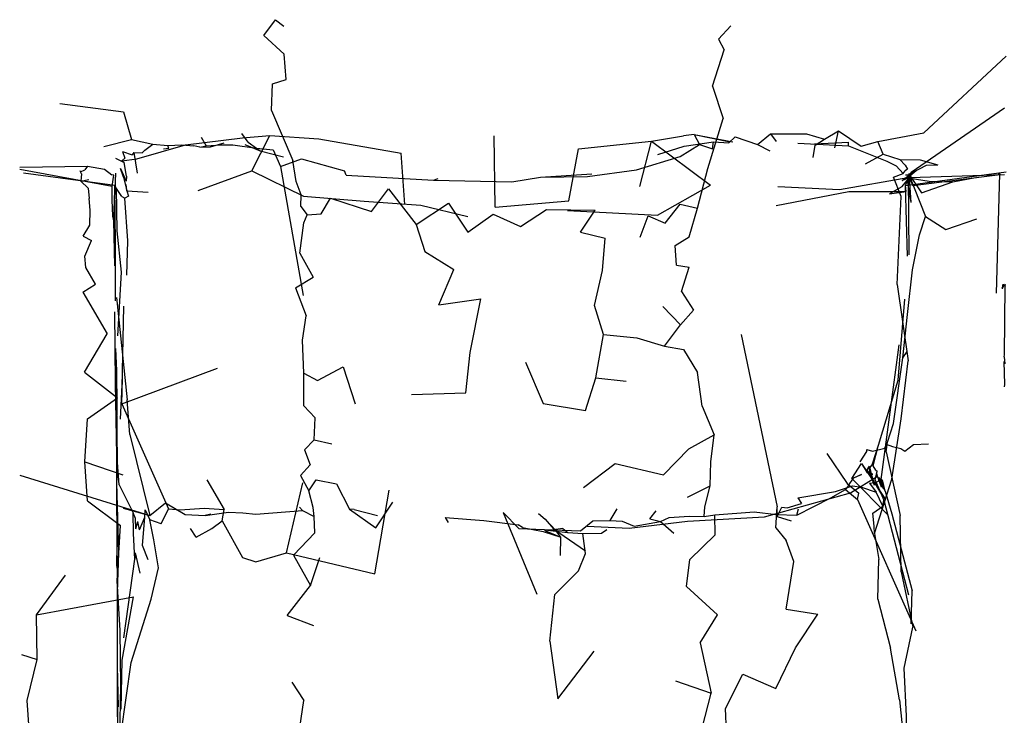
# Model space of a CAD drawing. Extents: x -23.69 to -18.88, y 7.28 to 15.42.
# Drawn here: x -23.686 to -18.884, y 12.029 to 15.42 of the extents above; entities that cross this region are included whole.
import ezdxf

# ---------------------------------------------------------------- set-up
doc = ezdxf.new("R2010")
doc.units = 0

msp = doc.modelspace()

# ---------------------------------------------------------------- linework, layer by layer
at = {"layer": 'SKELETON'}
for p, q in [((-22.4974, 15.3433, 2.8233), (-22.4409, 15.4198, 2.846)), ((-22.4409, 15.4198, 2.846), (-22.4002, 15.388, 2.8614)), ((-20.2853, 15.3247, 2.8559), (-20.2247, 15.3896, 2.8316)), ((-22.4974, 15.3433, 2.8233), (-22.3995, 15.2518, 2.8448)), ((-20.2853, 15.3247, 2.8559), (-20.2578, 15.2726, 2.849)), ((-20.3133, 15.097, 2.8715), (-20.2578, 15.2726, 2.849)), ((-22.3897, 15.1281, 2.8621), (-22.3995, 15.2518, 2.8448)), ((-19.2856, 14.8691, -1.3775), (-18.884, 15.242, -1.5813)), ((-22.456, 15.1081, 2.8453), (-22.3897, 15.1281, 2.8621)), ((-22.461, 14.9771, 2.8357), (-22.456, 15.1081, 2.8453)), ((-20.3133, 15.097, 2.8715), (-20.2624, 14.9388, 2.8713)), ((-23.4912, 15.0112, -1.4595), (-23.1817, 14.9706, -1.3986)), ((-19.3467, 14.6775, -0.3936), (-18.8927, 14.9906, -0.3147)), ((-23.1817, 14.9706, -1.3986), (-23.1415, 14.8369, -1.2732)), ((-22.461, 14.9771, 2.8357), (-22.3574, 14.7346, 2.9125)), ((-20.3365, 14.6947, 2.9333), (-20.2624, 14.9388, 2.8713)), ((-22.8799, 14.8107, -0.8503), (-22.6016, 14.8446, -0.8703)), ((-22.8021, 14.8485, -1.3021), (-22.7787, 14.8063, -1.2419)), ((-22.5734, 14.8241, -1.2893), (-22.6045, 14.8656, -1.3199)), ((-22.6016, 14.8446, -0.8703), (-22.4691, 14.8559, -0.7602)), ((-22.5565, 14.6836, -0.5325), (-22.4691, 14.8559, -0.7602)), ((-22.4691, 14.8559, -0.7602), (-22.2299, 14.8404, -0.6431)), ((-22.2299, 14.8404, -0.6431), (-21.8287, 14.7704, -0.6265)), ((-21.3713, 14.508, -0.6168), (-21.3774, 14.8553, -0.5668)), ((-20.6105, 14.8293, -0.6513), (-20.4543, 14.8549, -0.7291)), ((-20.4025, 14.8615, -0.9059), (-20.4543, 14.8549, -0.7291)), ((-20.4025, 14.8615, -0.9059), (-20.3764, 14.813, -1.1496)), ((-20.4025, 14.8615, -0.9059), (-20.215, 14.8249, -0.987)), ((-20.4025, 14.8615, -0.9059), (-20.2286, 14.8245, -0.716)), ((-20.234, 14.8211, -1.3207), (-20.2035, 14.8493, -1.3593)), ((-20.2035, 14.8493, -1.3593), (-20.0945, 14.8119, -1.3258)), ((-20.0945, 14.8119, -1.3258), (-20.0313, 14.8643, -1.3752)), ((-20.0313, 14.8643, -1.3752), (-20.0043, 14.8262, -1.3359)), ((-20.0313, 14.8643, -1.3752), (-19.8561, 14.8637, -1.36)), ((-19.8561, 14.8637, -1.36), (-19.7688, 14.8378, -1.318)), ((-19.7688, 14.8378, -1.318), (-19.7, 14.879, -1.3439)), ((-19.7191, 14.7963, -1.253), (-19.7, 14.879, -1.3439)), ((-19.7, 14.879, -1.3439), (-19.5904, 14.8043, -1.2723)), ((-19.5092, 14.8273, -1.3127), (-19.2856, 14.8691, -1.3775)), ((-23.2774, 14.8024, -1.2753), (-23.1415, 14.8369, -1.2732)), ((-23.1415, 14.8369, -1.2732), (-23.038, 14.8141, -1.2389)), ((-23.1156, 14.7424, -0.7749), (-22.8799, 14.8107, -0.8503)), ((-23.0767, 14.7854, -1.1705), (-23.038, 14.8141, -1.2389)), ((-23.038, 14.8141, -1.2389), (-22.9657, 14.8077, -1.2284)), ((-22.9606, 14.7934, -1.1936), (-22.9862, 14.789, -1.1458)), ((-22.9657, 14.8077, -1.2284), (-22.8977, 14.8109, -1.2416)), ((-22.9606, 14.7934, -1.1936), (-22.9657, 14.8077, -1.2284)), ((-22.8977, 14.8109, -1.2416), (-22.8391, 14.8057, -1.2356)), ((-22.8093, 14.7989, -1.2009), (-22.8391, 14.8057, -1.2356)), ((-22.8093, 14.7989, -1.2009), (-22.7787, 14.8063, -1.2419)), ((-22.8093, 14.7989, -1.2009), (-22.7574, 14.8017, -1.127)), ((-22.7787, 14.8063, -1.2419), (-22.705, 14.8111, -1.252)), ((-22.7574, 14.8017, -1.127), (-22.6904, 14.82, -1.0629)), ((-22.705, 14.8111, -1.252), (-22.6484, 14.8105, -1.2627)), ((-22.6484, 14.8105, -1.2627), (-22.5331, 14.7947, -1.2964)), ((-22.5905, 14.8118, -1.1665), (-22.5155, 14.7808, -1.2241)), ((-22.5734, 14.8241, -1.2893), (-22.5331, 14.7947, -1.2964)), ((-22.5331, 14.7947, -1.2964), (-22.5155, 14.7808, -1.2241)), ((-22.5331, 14.7947, -1.2964), (-22.4527, 14.7869, -1.3238)), ((-21.0125, 14.5373, -0.6363), (-20.9666, 14.7908, -0.6017)), ((-20.9666, 14.7908, -0.6017), (-20.6105, 14.8293, -0.6513)), ((-20.6675, 14.6082, -0.6608), (-20.6105, 14.8293, -0.6513)), ((-20.6105, 14.8293, -0.6513), (-20.3235, 14.6151, -0.4339)), ((-20.5804, 14.7635, -1.3402), (-20.4513, 14.804, -1.353)), ((-20.4715, 14.7539, -1.1686), (-20.3764, 14.813, -1.1496)), ((-20.4513, 14.804, -1.353), (-20.3098, 14.8249, -1.3239)), ((-20.3764, 14.813, -1.1496), (-20.3133, 14.7914, -1.2326)), ((-20.3133, 14.7914, -1.2326), (-20.3098, 14.8249, -1.3239)), ((-20.3098, 14.8249, -1.3239), (-20.234, 14.8211, -1.3207)), ((-20.0945, 14.8119, -1.3258), (-20.0344, 14.7814, -1.2248)), ((-19.8984, 14.8181, -0.986), (-19.6521, 14.8054, -0.9391)), ((-19.8241, 14.7484, -1.1467), (-19.8146, 14.8091, -1.2885)), ((-19.8172, 14.8163, -0.6371), (-19.6523, 14.8235, -0.6503)), ((-19.8146, 14.8091, -1.2885), (-19.7688, 14.8378, -1.318)), ((-19.6521, 14.8054, -0.9391), (-19.6523, 14.8235, -0.6503)), ((-19.6521, 14.8054, -0.9391), (-19.4654, 14.7307, -0.8625)), ((-19.5904, 14.8043, -1.2723), (-19.5092, 14.8273, -1.3127)), ((-19.4833, 14.7647, -1.2358), (-19.5092, 14.8273, -1.3127)), ((-23.2197, 14.7452, -0.6742), (-23.1779, 14.7253, -0.747)), ((-23.1894, 14.7323, -0.7962), (-23.1744, 14.7456, -0.8794)), ((-23.1894, 14.7323, -0.7962), (-23.1156, 14.7424, -0.7749)), ((-23.1853, 14.7783, -0.9814), (-23.1386, 14.7628, -0.9924)), ((-23.1853, 14.7783, -0.9814), (-23.1744, 14.7456, -0.8794)), ((-23.131, 14.7733, -1.0385), (-23.1386, 14.7628, -0.9924)), ((-23.131, 14.7733, -1.0385), (-23.1139, 14.6727, -1.0404)), ((-23.131, 14.7733, -1.0385), (-23.0899, 14.7717, -1.1169)), ((-23.0767, 14.7854, -1.1705), (-23.0899, 14.7717, -1.1169)), ((-22.5155, 14.7808, -1.2241), (-22.4017, 14.7525, -1.2043)), ((-22.4527, 14.7869, -1.3238), (-22.4159, 14.7056, -1.3859)), ((-21.8118, 14.5195, -0.6566), (-21.8287, 14.7704, -0.6265)), ((-20.6834, 14.6887, -1.1322), (-20.4715, 14.7539, -1.1686)), ((-19.5688, 14.719, -1.1133), (-19.4833, 14.7647, -1.2358)), ((-19.4833, 14.7647, -1.2358), (-19.4013, 14.74, -1.1922)), ((-23.686, 14.7017, 3.0486), (-23.3556, 14.7061, 3.2116)), ((-23.3556, 14.7061, 3.2116), (-23.3693, 14.6897, 3.3122)), ((-23.3556, 14.7061, 3.2116), (-23.274, 14.6922, 3.1201)), ((-23.1816, 14.6532, -0.4258), (-23.1951, 14.6957, -0.5527)), ((-23.1951, 14.6957, -0.5527), (-23.1683, 14.6335, -0.607)), ((-23.1894, 14.7323, -0.7962), (-23.1779, 14.7253, -0.747)), ((-23.1658, 14.6575, -0.7015), (-23.1779, 14.7253, -0.747)), ((-22.4159, 14.7056, -1.3859), (-22.3145, 14.7421, -1.3566)), ((-22.4159, 14.7056, -1.3859), (-22.3056, 14.0768, -1.599)), ((-22.3407, 14.6316, 2.9268), (-22.3574, 14.7346, 2.9125)), ((-22.3145, 14.7421, -1.3566), (-22.1051, 14.6834, -1.3649)), ((-20.387, 14.5022, 2.9653), (-20.3365, 14.6947, 2.9333)), ((-19.4654, 14.7307, -0.8625), (-19.4196, 14.7083, -0.9334)), ((-19.4196, 14.7083, -0.9334), (-19.3858, 14.6709, -0.9984)), ((-19.4013, 14.74, -1.1922), (-19.3764, 14.7124, -1.1344)), ((-19.4013, 14.74, -1.1922), (-19.3039, 14.7378, -1.1921)), ((-19.3764, 14.7124, -1.1344), (-19.3648, 14.6924, -1.0694)), ((-19.337, 14.6782, -0.7631), (-19.2718, 14.7122, -0.8749)), ((-19.3039, 14.7378, -1.1921), (-19.2169, 14.7133, -1.0999)), ((-19.2718, 14.7122, -0.8749), (-19.2169, 14.7133, -1.0999)), ((-23.686, 14.6918, 2.2384), (-23.2367, 14.6091, 2.2929)), ((-23.6682, 14.675, 0.7784), (-23.2235, 14.6139, 0.8936)), ((-23.3933, 14.6865, 3.3266), (-23.3907, 14.679, 3.352)), ((-23.3907, 14.679, 3.352), (-23.3693, 14.6897, 3.3122)), ((-23.3853, 14.67, 3.3992), (-23.3907, 14.679, 3.352)), ((-23.3853, 14.67, 3.3992), (-23.3888, 14.633, 3.5)), ((-23.274, 14.6922, 3.1201), (-23.2384, 14.6653, 2.7819)), ((-23.2283, 14.6627, 2.5304), (-23.2384, 14.6653, 2.7819)), ((-23.2367, 14.6091, 2.2929), (-23.2283, 14.6627, 2.5304)), ((-23.228, 14.4399, 1.6545), (-23.2183, 14.6735, 1.5816)), ((-23.2255, 14.5055, 1.4076), (-23.2183, 14.6735, 1.5816)), ((-23.1816, 14.6532, -0.4258), (-23.1649, 14.586, -0.4619)), ((-23.1658, 14.6575, -0.7015), (-23.1683, 14.6335, -0.607)), ((-22.8168, 14.5876, -0.3762), (-22.5565, 14.6836, -0.5325)), ((-22.5565, 14.6836, -0.5325), (-22.3051, 14.5607, -0.3093)), ((-22.0964, 14.6631, -1.1458), (-22.1051, 14.6834, -1.3649)), ((-22.0964, 14.6631, -1.1458), (-21.6712, 14.6394, -1.1255)), ((-21.6712, 14.6394, -1.1255), (-21.649, 14.6463, -1.4144)), ((-21.2911, 14.6299, -1.1081), (-21.1514, 14.6538, -1.2697)), ((-21.1514, 14.6538, -1.2697), (-20.9007, 14.6689, -1.4402)), ((-21.1514, 14.6538, -1.2697), (-20.9226, 14.6564, -1.1245)), ((-20.9226, 14.6564, -1.1245), (-20.6834, 14.6887, -1.1322)), ((-19.6952, 14.593, -0.7044), (-19.3637, 14.6513, -0.6302)), ((-19.4333, 14.6533, -1.0383), (-19.3858, 14.6709, -0.9984)), ((-19.396, 14.5599, -0.979), (-19.4333, 14.6533, -1.0383)), ((-19.3911, 14.6365, -0.7564), (-19.3637, 14.6583, -0.795)), ((-19.3911, 14.6365, -0.7564), (-19.3608, 14.6507, -0.7214)), ((-19.3858, 14.6709, -0.9984), (-19.376, 14.6838, -0.9994)), ((-19.3648, 14.6924, -1.0694), (-19.376, 14.6838, -0.9994)), ((-19.3752, 14.6121, 0.1318), (-18.884, 14.6786, 0.2451)), ((-19.3639, 14.6625, 1.4232), (-19.3741, 14.6629, 1.765)), ((-19.366, 14.6368, -0.4908), (-19.3467, 14.6775, -0.3936)), ((-19.3575, 14.6569, -0.5488), (-19.366, 14.6368, -0.4908)), ((-19.3558, 14.6517, 1.0466), (-19.3639, 14.6625, 1.4232)), ((-19.3637, 14.6513, -0.6302), (-19.3221, 14.6864, -0.6182)), ((-19.3637, 14.6583, -0.795), (-19.337, 14.6782, -0.7631)), ((-19.3608, 14.6507, -0.7214), (-19.3637, 14.6513, -0.6302)), ((-19.3619, 14.6534, 2.1673), (-19.3604, 14.6603, 2.4932)), ((-19.3604, 14.6718, 3.6965), (-19.2765, 14.4622, 3.921)), ((-19.3604, 14.6718, 3.6965), (-19.2962, 14.5763, 3.4931)), ((-19.3562, 14.2748, 2.4853), (-19.3604, 14.6603, 2.4932)), ((-19.3604, 14.6603, 2.4932), (-19.3396, 14.6129, 2.8118)), ((-19.3575, 14.6569, -0.5488), (-19.3221, 14.6864, -0.6182)), ((-19.3558, 14.6517, 1.0466), (-18.892, 14.6655, 0.9862)), ((-19.3472, 14.5303, 0.7658), (-19.3558, 14.6517, 1.0466)), ((-19.3396, 14.6129, 2.8118), (-19.3517, 14.6479, 3.1035)), ((-19.3517, 14.6479, 3.1035), (-19.2595, 14.6338, 3.3229)), ((-19.3396, 14.6129, 2.8118), (-18.9133, 14.6665, 2.6549)), ((-19.1439, 14.6311, 3.4138), (-19.0333, 14.6509, 3.1744)), ((-18.9319, 14.0892, 2.0243), (-18.9152, 14.6687, 2.2444)), ((-18.9242, 14.6693, 1.8529), (-18.9152, 14.6687, 2.2444)), ((-18.9152, 14.6687, 2.2444), (-18.9133, 14.6665, 2.6549)), ((-23.3888, 14.633, 3.5), (-23.3489, 14.6421, 3.4846)), ((-23.3888, 14.633, 3.5), (-23.3523, 14.6, 3.5873)), ((-23.3523, 14.6, 3.5873), (-23.3488, 14.5498, 3.6604)), ((-23.2363, 14.5431, 2.0359), (-23.2367, 14.6091, 2.2929)), ((-23.2201, 14.3285, 1.0069), (-23.2235, 14.6139, 0.8936)), ((-23.2149, 14.5974, 0.5303), (-23.2235, 14.6139, 0.8936)), ((-23.1649, 14.586, -0.4619), (-23.1684, 14.6175, -0.5286)), ((-22.3162, 14.5674, 2.9402), (-22.3407, 14.6316, 2.9268)), ((-21.6712, 14.6394, -1.1255), (-21.2911, 14.6299, -1.1081)), ((-20.5814, 14.4682, -0.1432), (-20.3235, 14.6151, -0.4339)), ((-19.9959, 14.6079, -0.6611), (-19.6952, 14.593, -0.7044)), ((-19.3922, 14.6064, -0.4068), (-19.4531, 14.572, -0.3257)), ((-19.3922, 14.6064, -0.4068), (-19.366, 14.6368, -0.4908)), ((-19.3752, 14.6121, 0.1318), (-19.364, 14.6367, 0.4745)), ((-19.3654, 14.2687, 0.141), (-19.3752, 14.6121, 0.1318)), ((-19.3714, 14.5829, -0.1471), (-19.3752, 14.6121, 0.1318)), ((-19.3472, 14.5303, 0.7658), (-19.364, 14.6367, 0.4745)), ((-19.2962, 14.5763, 3.4931), (-19.1439, 14.6311, 3.4138)), ((-19.2595, 14.6338, 3.3229), (-19.1439, 14.6311, 3.4138)), ((-23.2258, 14.4672, 1.199), (-23.2253, 14.5638, 1.2247)), ((-23.2255, 14.5055, 1.4076), (-23.2253, 14.5638, 1.2247)), ((-23.2117, 14.3919, 0.5023), (-23.2149, 14.5974, 0.5303)), ((-23.1889, 14.5596, 0.1625), (-23.2149, 14.5974, 0.5303)), ((-23.1889, 14.5596, 0.1625), (-23.1746, 14.5515, -0.0618)), ((-23.157, 14.5611, -0.3529), (-23.1746, 14.5515, -0.0618)), ((-23.1599, 14.3434, -0.105), (-23.1746, 14.5515, -0.0618)), ((-23.1649, 14.586, -0.4619), (-23.157, 14.5611, -0.3529)), ((-23.1649, 14.586, -0.4619), (-23.0609, 14.5806, -0.4006)), ((-22.3172, 14.511, 2.9378), (-22.3162, 14.5674, 2.9402)), ((-22.3051, 14.5607, -0.3093), (-22.0098, 14.536, -0.3162)), ((-22.2186, 14.4753, 2.9912), (-22.1729, 14.5506, 3.0144)), ((-22.1729, 14.5506, 3.0144), (-21.9734, 14.4856, 3.1003)), ((-21.9734, 14.4856, 3.1003), (-21.891, 14.5972, 3.1181)), ((-21.891, 14.5972, 3.1181), (-21.7562, 14.4227, 3.1634)), ((-20.0033, 14.5153, -0.2155), (-19.6506, 14.5834, -0.3497)), ((-19.6506, 14.5834, -0.3497), (-19.3714, 14.5829, -0.1471)), ((-19.4531, 14.572, -0.3257), (-19.3714, 14.5829, -0.1471)), ((-19.4152, 14.1307, -1.0131), (-19.396, 14.5599, -0.979)), ((-23.3437, 14.4931, 3.7296), (-23.3488, 14.5498, 3.6604)), ((-23.2323, 14.4642, 1.87), (-23.2363, 14.5431, 2.0359)), ((-22.3172, 14.511, 2.9378), (-22.287, 14.4707, 2.9565)), ((-22.0098, 14.536, -0.3162), (-21.7338, 14.5171, -0.3122)), ((-21.7562, 14.4227, 3.1634), (-21.5997, 14.5271, 3.1865)), ((-21.7338, 14.5171, -0.3122), (-21.5045, 14.4624, -0.1324)), ((-21.5997, 14.5271, 3.1865), (-21.505, 14.3848, 3.2065)), ((-21.3713, 14.508, -0.6168), (-21.0125, 14.5373, -0.6363)), ((-20.5439, 14.4301, 3.0498), (-20.4718, 14.5223, 3.0118)), ((-20.4718, 14.5223, 3.0118), (-20.387, 14.5022, 2.9653)), ((-20.4277, 14.3635, 2.9892), (-20.387, 14.5022, 2.9653)), ((-23.3455, 14.4202, 3.7768), (-23.3437, 14.4931, 3.7296)), ((-23.228, 14.4399, 1.6545), (-23.2323, 14.4642, 1.87)), ((-23.2201, 14.3285, 1.0069), (-23.2258, 14.4672, 1.199)), ((-22.3036, 14.4313, 2.9471), (-22.287, 14.4707, 2.9565)), ((-22.287, 14.4707, 2.9565), (-22.2186, 14.4753, 2.9912)), ((-21.505, 14.3848, 3.2065), (-21.3814, 14.4737, 3.2106)), ((-21.3814, 14.4737, 3.2106), (-21.2488, 14.413, 3.212)), ((-21.2488, 14.413, 3.212), (-21.1217, 14.4959, 3.1966)), ((-21.1217, 14.4959, 3.1966), (-20.8855, 14.4928, 3.1625)), ((-21.0198, 14.4912, -0.2149), (-20.5814, 14.4682, -0.1432)), ((-20.9561, 14.385, 3.1789), (-20.8855, 14.4928, 3.1625)), ((-20.6662, 14.3612, 3.0965), (-20.6276, 14.4644, 3.085)), ((-20.6276, 14.4644, 3.085), (-20.5439, 14.4301, 3.0498)), ((-19.3057, 14.3725, 3.9162), (-19.2765, 14.4622, 3.921)), ((-19.2765, 14.4622, 3.921), (-19.1784, 14.3977, 4.065)), ((-23.3774, 14.3657, 3.7849), (-23.3455, 14.4202, 3.7768)), ((-23.2223, 14.2214, 1.5817), (-23.228, 14.4399, 1.6545)), ((-22.3231, 14.2828, 2.9234), (-22.3036, 14.4313, 2.9471)), ((-21.7562, 14.4227, 3.1634), (-21.7143, 14.2908, 3.1722)), ((-19.1784, 14.3977, 4.065), (-19.0275, 14.4498, 4.5439)), ((-23.3774, 14.3657, 3.7849), (-23.3372, 14.3455, 3.8029)), ((-23.1899, 14.1913, 0.2795), (-23.2117, 14.3919, 0.5023)), ((-20.9561, 14.385, 3.1789), (-20.836, 14.3567, 3.1498)), ((-20.4949, 14.3209, 3.027), (-20.4277, 14.3635, 2.9892)), ((-19.341, 14.2026, 3.9543), (-19.3057, 14.3725, 3.9162)), ((-23.3689, 14.2683, 3.8153), (-23.3372, 14.3455, 3.8029)), ((-23.2191, 14.0519, 1.2381), (-23.2201, 14.3285, 1.0069)), ((-23.1639, 14.1769, -0.4144), (-23.1599, 14.3434, -0.105)), ((-20.8487, 14.199, 3.1532), (-20.836, 14.3567, 3.1498)), ((-20.4889, 14.2244, 3.0271), (-20.4949, 14.3209, 3.027)), ((-23.3639, 14.2136, 3.8292), (-23.3689, 14.2683, 3.8153)), ((-22.3231, 14.2828, 2.9234), (-22.2576, 14.1662, 2.9665)), ((-21.7143, 14.2908, 3.1722), (-21.5736, 14.2036, 3.1982)), ((-20.4889, 14.2244, 3.0271), (-20.4275, 14.2146, 2.9952)), ((-20.4648, 14.0959, 3.0162), (-20.4275, 14.2146, 2.9952)), ((-23.3164, 14.1323, 3.836), (-23.3639, 14.2136, 3.8292)), ((-23.2088, 13.8802, 0.2397), (-23.1899, 14.1913, 0.2795)), ((-22.3432, 14.1143, 2.9106), (-22.2576, 14.1662, 2.9665)), ((-21.6455, 14.0324, 3.1798), (-21.5736, 14.2036, 3.1982)), ((-20.8879, 14.0289, 3.1635), (-20.8487, 14.199, 3.1532)), ((-19.364, 13.9851, 3.9686), (-19.341, 14.2026, 3.9543)), ((-23.3784, 14.0929, 3.8458), (-23.3164, 14.1323, 3.836)), ((-19.4152, 14.1307, -1.0131), (-19.3623, 13.759, -1.1177)), ((-18.888, 14.131, -1.519), (-18.905, 14.115, -1.565)), ((-18.903, 14.129, -1.496), (-18.904, 14.109, -1.479)), ((-18.903, 14.129, -1.463), (-18.904, 14.109, -1.479)), ((-18.903, 14.112, -1.353), (-18.893, 14.132, -1.383)), ((-18.903, 14.129, -1.463), (-18.893, 14.132, -1.383)), ((-18.903, 14.129, -1.496), (-18.888, 14.131, -1.519)), ((-18.903, 14.112, -1.353), (-18.901, 14.128, -1.31)), ((-18.901, 14.128, -1.31), (-18.89, 14.122, -1.301)), ((-18.893, 14.13, -1.283), (-18.89, 14.122, -1.301)), ((-18.892, 13.788, -1.237), (-18.89, 14.122, -1.301)), ((-23.3784, 14.0929, 3.8458), (-23.2598, 13.8901, 3.8501)), ((-22.3432, 14.1143, 2.9106), (-22.2917, 13.9786, 2.9355)), ((-20.4648, 14.0959, 3.0162), (-20.4069, 14.0053, 2.9871)), ((-23.2147, 14.0682, 2.6115), (-23.1637, 13.5691, 2.7623)), ((-23.1884, 13.5505, -1.1044), (-23.18, 14.0252, -1.0909)), ((-21.6455, 14.0324, 3.1798), (-21.4418, 14.0602, 3.2091)), ((-21.494, 13.8002, 3.1947), (-21.4418, 14.0602, 3.2091)), ((-20.8442, 13.8865, 3.1482), (-20.8879, 14.0289, 3.1635)), ((-20.555, 14.024, 3.0556), (-20.4694, 13.9337, 3.017)), ((-19.4108, 13.6651, 0.9347), (-19.377, 14.0587, 0.8374)), ((-23.2204, 13.6488, 1.8817), (-23.2237, 13.9973, 2.0482)), ((-22.3094, 13.8592, 2.9205), (-22.2917, 13.9786, 2.9355)), ((-20.4694, 13.9337, 3.017), (-20.4069, 14.0053, 2.9871)), ((-19.3871, 13.7732, 3.9906), (-19.364, 13.9851, 3.9686)), ((-20.548, 13.8307, 3.0476), (-20.4694, 13.9337, 3.017)), ((-23.3703, 13.7038, 3.8132), (-23.2598, 13.8901, 3.8501)), ((-20.8824, 13.6769, 3.144), (-20.8442, 13.8865, 3.1482)), ((-20.8442, 13.8865, 3.1482), (-20.6816, 13.8707, 3.0953)), ((-20.1737, 13.8878, -1.0888), (-19.9991, 13.0484, -0.931)), ((-22.3031, 13.699, 2.9128), (-22.3094, 13.8592, 2.9205)), ((-20.6816, 13.8707, 3.0953), (-20.548, 13.8307, 3.0476)), ((-20.548, 13.8307, 3.0476), (-20.4557, 13.814, 3.0071)), ((-19.4931, 13.1819, 0.1174), (-19.405, 13.8365, 0.0449)), ((-23.2138, 13.7118, 0.6125), (-23.2188, 13.8189, 0.9222)), ((-21.5152, 13.6035, 3.1644), (-21.494, 13.8002, 3.1947)), ((-20.4557, 13.814, 3.0071), (-20.3872, 13.703, 2.9639)), ((-19.3871, 13.7732, 3.9906), (-19.366, 13.8049, 3.8282)), ((-18.894, 13.779, -1.237), (-18.892, 13.788, -1.237)), ((-21.2249, 13.752, 3.2014), (-21.1385, 13.551, 3.1628)), ((-19.4332, 13.4537, 3.9862), (-19.3871, 13.7732, 3.9906)), ((-19.3957, 13.477, -0.9162), (-19.3623, 13.759, -1.1177)), ((-18.894, 13.779, -1.237), (-18.891, 13.744, -1.275)), ((-18.891, 13.744, -1.275), (-18.894, 13.756, -1.289)), ((-18.891, 13.644, -1.455), (-18.894, 13.756, -1.289)), ((-23.3703, 13.7038, 3.8132), (-23.2103, 13.5788, 3.826)), ((-23.2125, 13.5348, 0.7147), (-23.2138, 13.7118, 0.6125)), ((-23.2127, 13.5673, 0.3357), (-23.2138, 13.7118, 0.6125)), ((-23.1884, 13.5505, -1.1044), (-22.7226, 13.7239, -1.0955)), ((-22.3034, 13.5392, 2.9017), (-22.3031, 13.699, 2.9128)), ((-22.3031, 13.699, 2.9128), (-22.2368, 13.6641, 2.9558)), ((-22.2368, 13.6641, 2.9558), (-22.1117, 13.7304, 3.0193)), ((-22.1117, 13.7304, 3.0193), (-22.0536, 13.5494, 3.0291)), ((-20.3642, 13.5384, 2.9402), (-20.3872, 13.703, 2.9639)), ((-23.2114, 13.2112, 1.752), (-23.2204, 13.6488, 1.8817)), ((-23.1949, 13.4758, -0.4845), (-23.1853, 13.6748, -0.7435)), ((-23.1884, 13.5505, -1.1044), (-23.1853, 13.6748, -0.7435)), ((-20.9321, 13.517, 3.1359), (-20.8824, 13.6769, 3.144)), ((-20.8824, 13.6769, 3.144), (-20.7334, 13.6601, 3.0983)), ((-19.5063, 13.3491, 0.7626), (-19.4108, 13.6651, 0.9347)), ((-18.893, 13.633, -1.464), (-18.891, 13.644, -1.455)), ((-21.7793, 13.5953, 3.1255), (-21.5152, 13.6035, 3.1644)), ((-23.356, 13.4769, 3.8052), (-23.2103, 13.5788, 3.826)), ((-23.2106, 13.2633, 0.4771), (-23.2127, 13.5673, 0.3357)), ((-23.1884, 13.5505, -1.1044), (-22.9618, 13.0386, -1.0147)), ((-23.1507, 13.4, 2.5579), (-23.1637, 13.5691, 2.7623)), ((-21.1385, 13.551, 3.1628), (-20.9321, 13.517, 3.1359)), ((-23.2134, 13.4506, 1.037), (-23.2125, 13.5348, 0.7147)), ((-22.3034, 13.5392, 2.9017), (-22.2481, 13.4808, 2.9303)), ((-20.3642, 13.5384, 2.9402), (-20.3059, 13.3989, 2.8977)), ((-23.3699, 13.2671, 3.7904), (-23.356, 13.4769, 3.8052)), ((-23.2132, 13.1653, 0.897), (-23.2134, 13.4506, 1.037)), ((-22.2527, 13.3742, 2.9191), (-22.2481, 13.4808, 2.9303)), ((-19.4624, 13.3633, 4.0058), (-19.4332, 13.4537, 3.9862)), ((-19.4406, 13.1827, -0.8783), (-19.3957, 13.477, -0.9162)), ((-23.1507, 13.4, 2.5579), (-23.0531, 13.0055, 2.6022)), ((-20.4293, 13.3308, 2.9428), (-20.3059, 13.3989, 2.8977)), ((-20.3218, 13.2673, 2.8952), (-20.3059, 13.3989, 2.8977)), ((-22.3001, 13.3263, 2.886), (-22.2527, 13.3742, 2.9191)), ((-22.2527, 13.3742, 2.9191), (-22.1668, 13.355, 2.9534)), ((-19.4754, 13.3335, 3.9634), (-19.4624, 13.3633, 4.0058)), ((-19.4677, 13.3569, 4.0581), (-19.468, 13.3535, 4.1016)), ((-19.468, 13.3535, 4.1016), (-19.4381, 13.3412, 4.1856)), ((-19.4679, 13.3167, 4.0228), (-19.4624, 13.3633, 4.0058)), ((-19.4679, 13.3167, 4.0228), (-19.4677, 13.3569, 4.0581)), ((-19.3773, 13.3195, 4.2737), (-19.3359, 13.3525, 4.3295)), ((-19.3359, 13.3525, 4.3295), (-19.262, 13.3547, 4.3586)), ((-22.3001, 13.3263, 2.886), (-22.273, 13.2525, 2.8905)), ((-20.5522, 13.2046, 2.9479), (-20.4293, 13.3308, 2.9428)), ((-19.758, 13.3072, 2.9988), (-19.6578, 13.162, 2.8827)), ((-19.5955, 13.2671, 3.2966), (-19.5632, 13.3183, 3.4778)), ((-19.5632, 13.3183, 3.4778), (-19.5634, 13.3267, 3.6053)), ((-19.5634, 13.3267, 3.6053), (-19.5351, 13.3189, 3.8291)), ((-19.5357, 13.2584, 0.8066), (-19.5063, 13.3491, 0.7626)), ((-19.5351, 13.3189, 3.8291), (-19.4754, 13.3335, 3.9634)), ((-19.5316, 13.2478, 0.7184), (-19.5063, 13.3491, 0.7626)), ((-19.4679, 13.3167, 4.0228), (-19.4012, 13.0065, 4.0089)), ((-19.4381, 13.3412, 4.1856), (-19.3965, 13.3325, 4.2332)), ((-19.3965, 13.3325, 4.2332), (-19.3773, 13.3195, 4.2737)), ((-23.3559, 13.0774, 3.8301), (-23.3699, 13.2671, 3.7904)), ((-23.3699, 13.2671, 3.7904), (-23.1835, 13.2036, 3.8463)), ((-23.2015, 13.1556, 0.2818), (-23.2106, 13.2633, 0.4771)), ((-20.9426, 13.1418, 3.0433), (-20.7883, 13.26, 3.0386)), ((-20.7883, 13.26, 3.0386), (-20.5522, 13.2046, 2.9479)), ((-20.3256, 13.151, 2.8648), (-20.3218, 13.2673, 2.8952)), ((-19.6359, 13.1861, 2.2108), (-19.5883, 13.2599, 1.9463)), ((-19.5883, 13.2599, 1.9463), (-19.5607, 13.2141, 1.7195)), ((-19.5883, 13.2599, 1.9463), (-19.4721, 13.0832, 1.862)), ((-19.5357, 13.2584, 0.8066), (-19.5477, 13.239, 0.9188)), ((-23.2131, 13.144, 1.3897), (-23.2114, 13.2112, 1.752)), ((-22.32, 13.2008, 2.8571), (-22.273, 13.2525, 2.8905)), ((-19.6359, 13.1861, 2.2108), (-19.588, 13.2061, 2.3112)), ((-19.588, 13.2061, 2.3112), (-19.6269, 13.1873, 2.4448)), ((-19.5515, 13.2462, 1.1709), (-19.5623, 13.2288, 1.3121)), ((-19.5472, 13.2067, 1.4383), (-19.5623, 13.2288, 1.3121)), ((-19.5623, 13.2288, 1.3121), (-19.4955, 13.1157, 1.3175)), ((-19.5327, 13.2071, 1.578), (-19.5607, 13.2141, 1.7195)), ((-19.5458, 13.2089, 1.0572), (-19.5515, 13.2462, 1.1709)), ((-19.5247, 13.1527, 0.926), (-19.5477, 13.239, 0.9188)), ((-19.5472, 13.2067, 1.4383), (-19.5327, 13.2071, 1.578)), ((-19.5247, 13.1527, 0.926), (-19.5458, 13.2089, 1.0572)), ((-19.5186, 13.2273, 0.5995), (-19.5316, 13.2478, 0.7184)), ((-19.5225, 13.1781, 0.7318), (-19.5125, 13.2214, 0.5905)), ((-19.5186, 13.2273, 0.5995), (-19.5125, 13.2214, 0.5905)), ((-19.5141, 13.2083, 0.5677), (-19.5125, 13.2214, 0.5905)), ((-19.5108, 13.1976, 0.5244), (-19.5141, 13.2083, 0.5677)), ((-23.686, 13.2032, 2.6802), (-23.0531, 13.0055, 2.6022)), ((-23.2039, 12.8235, 0.9281), (-23.2132, 13.1653, 0.897)), ((-22.7755, 13.1801, -1.3448), (-22.6903, 13.0357, -1.1288)), ((-22.3872, 12.8239, -1.1388), (-22.3082, 13.1657, -1.1794)), ((-22.32, 13.2008, 2.8571), (-22.2784, 13.1255, 2.8604)), ((-22.2784, 13.1255, 2.8604), (-22.2423, 13.1802, 2.8879)), ((-22.2423, 13.1802, 2.8879), (-22.1447, 13.1597, 2.9233)), ((-22.1447, 13.1597, 2.9233), (-22.0801, 13.0362, 2.9012)), ((-19.6578, 13.162, 2.8827), (-19.6021, 13.1147, 2.8124)), ((-19.6515, 13.1528, 2.5158), (-19.6269, 13.1873, 2.4448)), ((-19.643, 13.1161, 0.6537), (-19.5108, 13.1976, 0.5244)), ((-19.6359, 13.1861, 2.2108), (-19.4589, 13.0082, 2.2591)), ((-19.5493, 13.1634, -0.2302), (-19.5244, 13.1668, -0.1122)), ((-19.5493, 13.1634, -0.2302), (-19.5169, 13.1194, -0.271)), ((-19.526, 12.918, -0.8211), (-19.4406, 13.1827, -0.8783)), ((-19.5244, 13.1668, -0.1122), (-19.5095, 13.1717, -0.0439)), ((-19.5244, 13.1668, -0.1122), (-19.5075, 13.1423, -0.1482)), ((-19.5225, 13.1781, 0.7318), (-19.4805, 13.0813, 0.7589)), ((-19.4914, 13.1445, 0.3982), (-19.5108, 13.1976, 0.5244)), ((-19.5095, 13.1717, -0.0439), (-19.5021, 13.1777, 0.0239)), ((-19.4997, 13.1877, 0.3863), (-19.5053, 13.1902, 0.46)), ((-19.5021, 13.1777, 0.0239), (-19.4931, 13.1819, 0.1174)), ((-19.4799, 13.1339, 0.0087), (-19.5021, 13.1777, 0.0239)), ((-19.4914, 13.1445, 0.3982), (-19.4997, 13.1877, 0.3863)), ((-19.4909, 13.1714, 0.3162), (-19.4997, 13.1877, 0.3863)), ((-19.4931, 13.1819, 0.1174), (-19.4875, 13.1756, 0.1815)), ((-19.4736, 13.1252, 0.2412), (-19.4909, 13.1714, 0.3162)), ((-19.4875, 13.1756, 0.1815), (-19.4871, 13.1794, 0.2518)), ((-19.4736, 13.1252, 0.2412), (-19.4871, 13.1794, 0.2518)), ((-23.2114, 12.8656, 1.3567), (-23.2131, 13.144, 1.3897)), ((-23.2015, 13.1556, 0.2818), (-23.1345, 13.0196, -0.0648)), ((-22.2574, 13.0442, 2.8431), (-22.2784, 13.1255, 2.8604)), ((-21.9576, 12.7228, -1.1303), (-21.8882, 13.129, -1.1259)), ((-20.4358, 13.096, 2.8656), (-20.3256, 13.151, 2.8648)), ((-20.3512, 13.0476, 2.8311), (-20.3256, 13.151, 2.8648)), ((-20.0616, 13.0002, 0.7107), (-19.643, 13.1161, 0.6537)), ((-19.8991, 13.0923, -0.6751), (-19.7146, 13.1229, -0.4811)), ((-19.7378, 13.0917, 2.6803), (-19.6673, 13.1331, 2.6047)), ((-19.7146, 13.1229, -0.4811), (-19.6322, 13.1501, -0.3887)), ((-19.6515, 13.1528, 2.5158), (-19.6673, 13.1331, 2.6047)), ((-19.6673, 13.1331, 2.6047), (-19.608, 13.0839, 2.6205)), ((-19.6322, 13.1501, -0.3887), (-19.5883, 13.1436, -0.2886)), ((-19.608, 13.0839, 2.6205), (-19.6021, 13.1147, 2.8124)), ((-19.5883, 13.1436, -0.2886), (-19.5169, 13.1194, -0.271)), ((-19.4848, 13.0511, -0.305), (-19.5169, 13.1194, -0.271)), ((-19.4736, 13.1252, 0.2412), (-19.4409, 13.014, 0.2668)), ((-23.3559, 13.0774, 3.8301), (-23.1961, 12.9571, 3.8404)), ((-23.0531, 13.0055, 2.6022), (-22.9766, 13.067, 2.6357)), ((-22.9766, 13.067, 2.6357), (-22.881, 13.0112, 2.6665)), ((-21.9526, 12.9456, 2.935), (-21.87, 13.071, 2.9451)), ((-19.9512, 13.043, -0.7825), (-19.8802, 13.0652, -0.6998)), ((-19.9036, 13.008, 2.6947), (-19.7378, 13.0917, 2.6803)), ((-19.8991, 13.0923, -0.6751), (-19.8802, 13.0652, -0.6998)), ((-19.608, 13.0839, 2.6205), (-19.3242, 12.4445, 2.8024)), ((-19.4848, 13.0511, -0.305), (-19.478, 13.0889, -0.1574)), ((-19.4805, 13.0813, 0.7589), (-19.3599, 12.6203, 0.8249)), ((-23.182, 13.0425, 2.3825), (-23.0531, 13.0055, 2.6022)), ((-23.1328, 12.9186, -0.0677), (-23.1345, 13.0196, -0.0648)), ((-23.1217, 12.992, -0.1847), (-23.1345, 13.0196, -0.0648)), ((-23.0769, 12.9974, -0.6332), (-23.0755, 13.0334, -0.7259)), ((-23.0755, 13.0334, -0.7259), (-23.0527, 12.9846, -0.8498)), ((-22.9975, 12.9655, -0.956), (-22.9618, 13.0386, -1.0147)), ((-22.9618, 13.0386, -1.0147), (-22.9052, 13.0334, -1.0531)), ((-22.9052, 13.0334, -1.0531), (-22.7878, 13.0424, -1.11)), ((-22.7878, 13.0424, -1.11), (-22.6903, 13.0357, -1.1288)), ((-22.7832, 13.0058, 2.747), (-22.6704, 13.023, 2.7262)), ((-22.7009, 12.9805, -1.1213), (-22.6903, 13.0357, -1.1288)), ((-22.6704, 13.023, 2.7262), (-22.5997, 13.0194, 2.7521)), ((-22.5997, 13.0194, 2.7521), (-22.5363, 13.0125, 2.7106)), ((-22.5363, 13.0125, 2.7106), (-22.3091, 13.0301, 2.8239)), ((-22.3091, 13.0301, 2.8239), (-22.3246, 13.0465, 2.8278)), ((-22.3091, 13.0301, 2.8239), (-22.2527, 13.0012, 2.8433)), ((-22.2527, 13.0012, 2.8433), (-22.2574, 13.0442, 2.8431)), ((-22.0579, 13.0358, 2.8291), (-22.0801, 13.0362, 2.9012)), ((-22.0801, 13.0362, 2.9012), (-21.9526, 12.9456, 2.935)), ((-22.0579, 13.0358, 2.8291), (-21.9452, 13.0068, 2.7656)), ((-21.3333, 13.0203, 2.8329), (-21.2564, 12.9429, 2.7141)), ((-21.3333, 13.0203, 2.8329), (-21.1696, 12.6226, 3.0351)), ((-21.1611, 13.0159, 1.9501), (-21.1282, 12.9875, 2.1543)), ((-20.8116, 12.9813, 2.757), (-20.7781, 13.0388, 2.8542)), ((-20.619, 12.9902, 2.7736), (-20.5887, 13.0288, 2.8219)), ((-20.3537, 13.0005, 2.8144), (-20.3512, 13.0476, 2.8311)), ((-20.3018, 13.0097, 2.812), (-20.111, 13.0244, 2.7886)), ((-20.111, 13.0244, 2.7886), (-20.0031, 13.0107, 2.7359)), ((-20.0064, 12.9464, -0.9519), (-19.9991, 13.0484, -0.931)), ((-19.9987, 13.0011, -0.8783), (-19.9991, 13.0484, -0.931)), ((-19.9987, 13.0011, -0.8783), (-19.9759, 13.0459, -0.8215)), ((-19.9759, 13.0459, -0.8215), (-19.9512, 13.043, -0.7825)), ((-19.9036, 13.008, 2.6947), (-19.8959, 13.0379, 2.7888)), ((-19.5333, 13.0167, -0.545), (-19.4848, 13.0511, -0.305)), ((-19.5267, 12.9541, -0.725), (-19.5333, 13.0167, -0.545)), ((-19.4409, 13.014, 0.2668), (-19.3415, 12.6387, 0.1835)), ((-23.1205, 12.9414, -0.2447), (-23.1217, 12.992, -0.1847)), ((-23.1205, 12.9414, -0.2447), (-23.1119, 12.9765, -0.3386)), ((-23.103, 12.9369, -0.421), (-23.1119, 12.9765, -0.3386)), ((-23.103, 12.9369, -0.421), (-23.0769, 12.9974, -0.6332)), ((-23.0883, 12.8602, -0.6934), (-23.0769, 12.9974, -0.6332)), ((-23.0335, 12.8871, -0.8698), (-23.0527, 12.9846, -0.8498)), ((-22.9975, 12.9655, -0.956), (-23.0527, 12.9846, -0.8498)), ((-22.881, 13.0112, 2.6665), (-22.7832, 13.0058, 2.747)), ((-22.7558, 13.013, 2.6661), (-22.7832, 13.0058, 2.747)), ((-22.7504, 12.9435, -1.104), (-22.7009, 12.9805, -1.1213)), ((-22.7009, 12.9805, -1.1213), (-22.6024, 12.8021, -1.1273)), ((-22.2503, 12.9209, 2.8621), (-22.2527, 13.0012, 2.8433)), ((-21.6144, 12.9958, 2.6475), (-21.5998, 12.9722, 2.8708)), ((-21.6144, 12.9958, 2.6475), (-21.4268, 12.9813, 2.4938)), ((-21.4268, 12.9813, 2.4938), (-21.2606, 12.9614, 2.5187)), ((-21.1282, 12.9875, 2.1543), (-21.0871, 12.9418, 2.1365)), ((-21.1282, 12.9875, 2.1543), (-21.0763, 12.9329, 2.2892)), ((-20.9567, 12.9319, 2.6594), (-20.897, 12.9803, 2.7019)), ((-20.897, 12.9803, 2.7019), (-20.8116, 12.9813, 2.757)), ((-20.8116, 12.9813, 2.757), (-20.7544, 12.9792, 2.7059)), ((-20.7544, 12.9792, 2.7059), (-20.6956, 12.9548, 2.662)), ((-20.7189, 12.9443, 1.0968), (-20.4354, 12.9778, 0.8723)), ((-20.6956, 12.9548, 2.662), (-20.5677, 12.9763, 2.7462)), ((-20.619, 12.9902, 2.7736), (-20.5677, 12.9763, 2.7462)), ((-20.5677, 12.9763, 2.7462), (-20.5249, 12.9968, 2.7967)), ((-20.5677, 12.9763, 2.7462), (-20.5014, 12.9203, 2.8042)), ((-20.5249, 12.9968, 2.7967), (-20.4272, 13.0025, 2.8116)), ((-20.4354, 12.9778, 0.8723), (-20.0616, 13.0002, 0.7107)), ((-20.4272, 13.0025, 2.8116), (-20.3537, 13.0005, 2.8144)), ((-20.3537, 13.0005, 2.8144), (-20.3018, 13.0097, 2.812)), ((-20.3017, 12.9115, 2.8164), (-20.3018, 13.0097, 2.812)), ((-20.0031, 13.0107, 2.7359), (-19.9036, 13.008, 2.6947)), ((-19.9987, 13.0011, -0.8783), (-19.9307, 12.98, -0.8556)), ((-19.3952, 12.732, 4.0227), (-19.4012, 13.0065, 4.0089)), ((-23.2118, 12.6874, 3.8304), (-23.1961, 12.9571, 3.8404)), ((-23.1259, 12.7939, -0.1047), (-23.1328, 12.9186, -0.0677)), ((-22.8275, 12.9011, -1.0819), (-22.8553, 12.9433, -1.0765)), ((-22.8275, 12.9011, -1.0819), (-22.7504, 12.9435, -1.104)), ((-22.3532, 12.8131, 2.8444), (-22.2503, 12.9209, 2.8621)), ((-21.2389, 12.948, 2.3971), (-21.2606, 12.9614, 2.5187)), ((-21.2564, 12.9429, 2.7141), (-21.0903, 12.9368, 2.6911)), ((-21.2389, 12.948, 2.3971), (-21.1384, 12.9278, 2.3717)), ((-21.1384, 12.9278, 2.3717), (-21.0529, 12.9013, 2.3766)), ((-21.1265, 12.9317, 2.4148), (-21.1312, 12.9361, 2.4953)), ((-21.1312, 12.9361, 2.4953), (-21.0184, 12.9236, 2.5249)), ((-21.1265, 12.9317, 2.4148), (-21.0529, 12.9013, 2.3766)), ((-21.0426, 12.943, 2.5878), (-21.0903, 12.9368, 2.6911)), ((-21.0903, 12.9368, 2.6911), (-20.9567, 12.9319, 2.6594)), ((-21.0871, 12.9418, 2.1365), (-20.9324, 12.8334, 2.2093)), ((-21.0529, 12.9013, 2.3766), (-21.0763, 12.9329, 2.2892)), ((-21.0426, 12.943, 2.5878), (-21.0184, 12.9236, 2.5249)), ((-21.0184, 12.9236, 2.5249), (-20.9454, 12.9181, 2.4762)), ((-20.9454, 12.9181, 2.4762), (-20.8549, 12.9197, 2.5131)), ((-20.9318, 12.8217, 2.4528), (-20.9454, 12.9181, 2.4762)), ((-20.9243, 12.954, 1.3691), (-20.7189, 12.9443, 1.0968)), ((-20.8549, 12.9197, 2.5131), (-20.829, 12.9372, 2.6015)), ((-20.0064, 12.9464, -0.9519), (-19.9557, 12.8849, -0.9575)), ((-19.526, 12.918, -0.8211), (-19.5267, 12.9541, -0.725)), ((-19.526, 12.918, -0.8211), (-19.5051, 12.7924, -0.9108)), ((-23.0103, 12.7507, -0.975), (-23.0335, 12.8871, -0.8698)), ((-21.0542, 12.8112, 2.4058), (-21.0529, 12.9013, 2.3766)), ((-20.4243, 12.7915, 2.8419), (-20.3017, 12.9115, 2.8164)), ((-19.9174, 12.7814, -0.9981), (-19.9557, 12.8849, -0.9575)), ((-23.2128, 12.7597, 1.7454), (-23.2114, 12.8656, 1.3567)), ((-23.2105, 12.6322, 1.2857), (-23.2114, 12.8656, 1.3567)), ((-23.2105, 12.6322, 1.2857), (-23.2039, 12.8235, 0.9281)), ((-23.1245, 12.8246, -0.212), (-23.1259, 12.7939, -0.1047)), ((-23.1245, 12.8246, -0.212), (-23.1015, 12.7261, -0.3923)), ((-23.0615, 12.7894, -0.6779), (-23.0883, 12.8602, -0.6934)), ((-22.536, 12.78, -1.1256), (-22.3872, 12.8239, -1.1388)), ((-22.3872, 12.8239, -1.1388), (-21.9576, 12.7228, -1.1303)), ((-20.9662, 12.7374, 2.4349), (-20.9318, 12.8217, 2.4528)), ((-23.1788, 12.4111, 0.1893), (-23.1259, 12.7939, -0.1047)), ((-22.6024, 12.8021, -1.1273), (-22.536, 12.78, -1.1256)), ((-22.3532, 12.8131, 2.8444), (-22.271, 12.6645, 2.898)), ((-22.271, 12.6645, 2.898), (-22.225, 12.802, 2.8988)), ((-20.4412, 12.6608, 2.8734), (-20.4243, 12.7915, 2.8419)), ((-19.9553, 12.5498, -1.07), (-19.9174, 12.7814, -0.9981)), ((-19.5098, 12.5989, -0.9828), (-19.5051, 12.7924, -0.9108)), ((-23.0455, 12.599, -1.0299), (-23.0103, 12.7507, -0.975)), ((-21.0807, 12.6209, 2.4389), (-20.9662, 12.7374, 2.4349)), ((-19.3952, 12.732, 4.0227), (-19.3394, 12.4632, 4.0132)), ((-23.6048, 12.5226, 2.8853), (-23.4636, 12.7153, 2.6958)), ((-23.1977, 12.4463, 3.8204), (-23.2118, 12.6874, 3.8304)), ((-23.21, 12.2722, 1.0966), (-23.2105, 12.6322, 1.2857)), ((-22.3846, 12.5185, 2.8661), (-22.271, 12.6645, 2.898)), ((-20.4412, 12.6608, 2.8734), (-20.2889, 12.5229, 2.875)), ((-19.347, 12.4783, -0.0527), (-19.3415, 12.6387, 0.1835)), ((-23.6048, 12.5226, 2.8853), (-23.1316, 12.6103, 2.918)), ((-23.187, 12.3012, 2.6667), (-23.1316, 12.6103, 2.918)), ((-23.1434, 12.2904, -1.0646), (-23.0455, 12.599, -1.0299)), ((-21.1053, 12.3942, 2.4423), (-21.0807, 12.6209, 2.4389)), ((-19.5098, 12.5989, -0.9828), (-19.4478, 12.36, -1.0276)), ((-19.9553, 12.5498, -1.07), (-19.8019, 12.5254, -1.0532)), ((-23.6019, 12.3056, 2.8701), (-23.6048, 12.5226, 2.8853)), ((-22.3846, 12.5185, 2.8661), (-22.2566, 12.4704, 2.9415)), ((-20.3742, 12.3861, 2.9048), (-20.2889, 12.5229, 2.875)), ((-19.9099, 12.361, -1.0852), (-19.8019, 12.5254, -1.0532)), ((-23.194, 12.1786, 3.8315), (-23.1977, 12.4463, 3.8204)), ((-19.3815, 12.2632, 4.013), (-19.3394, 12.4632, 4.0132)), ((-21.1053, 12.3942, 2.4423), (-21.0666, 12.113, 2.4995)), ((-21.0666, 12.113, 2.4995), (-20.8903, 12.3457, 2.5406)), ((-20.3742, 12.3861, 2.9048), (-20.321, 12.1403, 2.9093)), ((-20.005, 12.1632, -1.0937), (-19.9099, 12.361, -1.0852)), ((-19.4041, 12.1079, -1.0695), (-19.4478, 12.36, -1.0276)), ((-23.6779, 12.3297, 2.6711), (-23.6019, 12.3056, 2.8701)), ((-23.6503, 12.1059, 2.9352), (-23.6019, 12.3056, 2.8701)), ((-23.1916, 12.0629, 2.3487), (-23.187, 12.3012, 2.6667)), ((-23.2079, 11.9171, 1.2918), (-23.21, 12.2722, 1.0966)), ((-23.205, 12.0745, 0.8443), (-23.21, 12.2722, 1.0966)), ((-23.1919, 11.947, -1.0548), (-23.1434, 12.2904, -1.0646)), ((-19.37, 12.0297, 4.0156), (-19.3815, 12.2632, 4.013)), ((-20.4937, 12.2011, 2.9354), (-20.321, 12.1403, 2.9093)), ((-20.2502, 12.0665, -1.0643), (-20.1665, 12.2343, -1.0905)), ((-20.1665, 12.2343, -1.0905), (-20.005, 12.1632, -1.0937)), ((-23.1983, 11.9255, 3.832), (-23.194, 12.1786, 3.8315)), ((-22.3615, 12.1952, 2.9027), (-22.3031, 12.1056, 2.9314)), ((-23.6321, 11.8585, 2.8928), (-23.6503, 12.1059, 2.9352)), ((-23.2079, 11.9171, 1.2918), (-23.2102, 12.1296, 1.7333)), ((-22.3316, 11.9114, 2.9183), (-22.3031, 12.1056, 2.9314)), ((-20.3648, 11.9702, 2.918), (-20.321, 12.1403, 2.9093)), ((-19.4041, 12.1079, -1.0695), (-19.3756, 11.8268, -1.0586)), ((-20.2463, 11.9532, -1.0692), (-20.2502, 12.0665, -1.0643)), ((-19.3693, 11.7974, 4.01), (-19.37, 12.0297, 4.0156))]:
    msp.add_line(p, q, dxfattribs=at)

doc.saveas('drawing.dxf')
